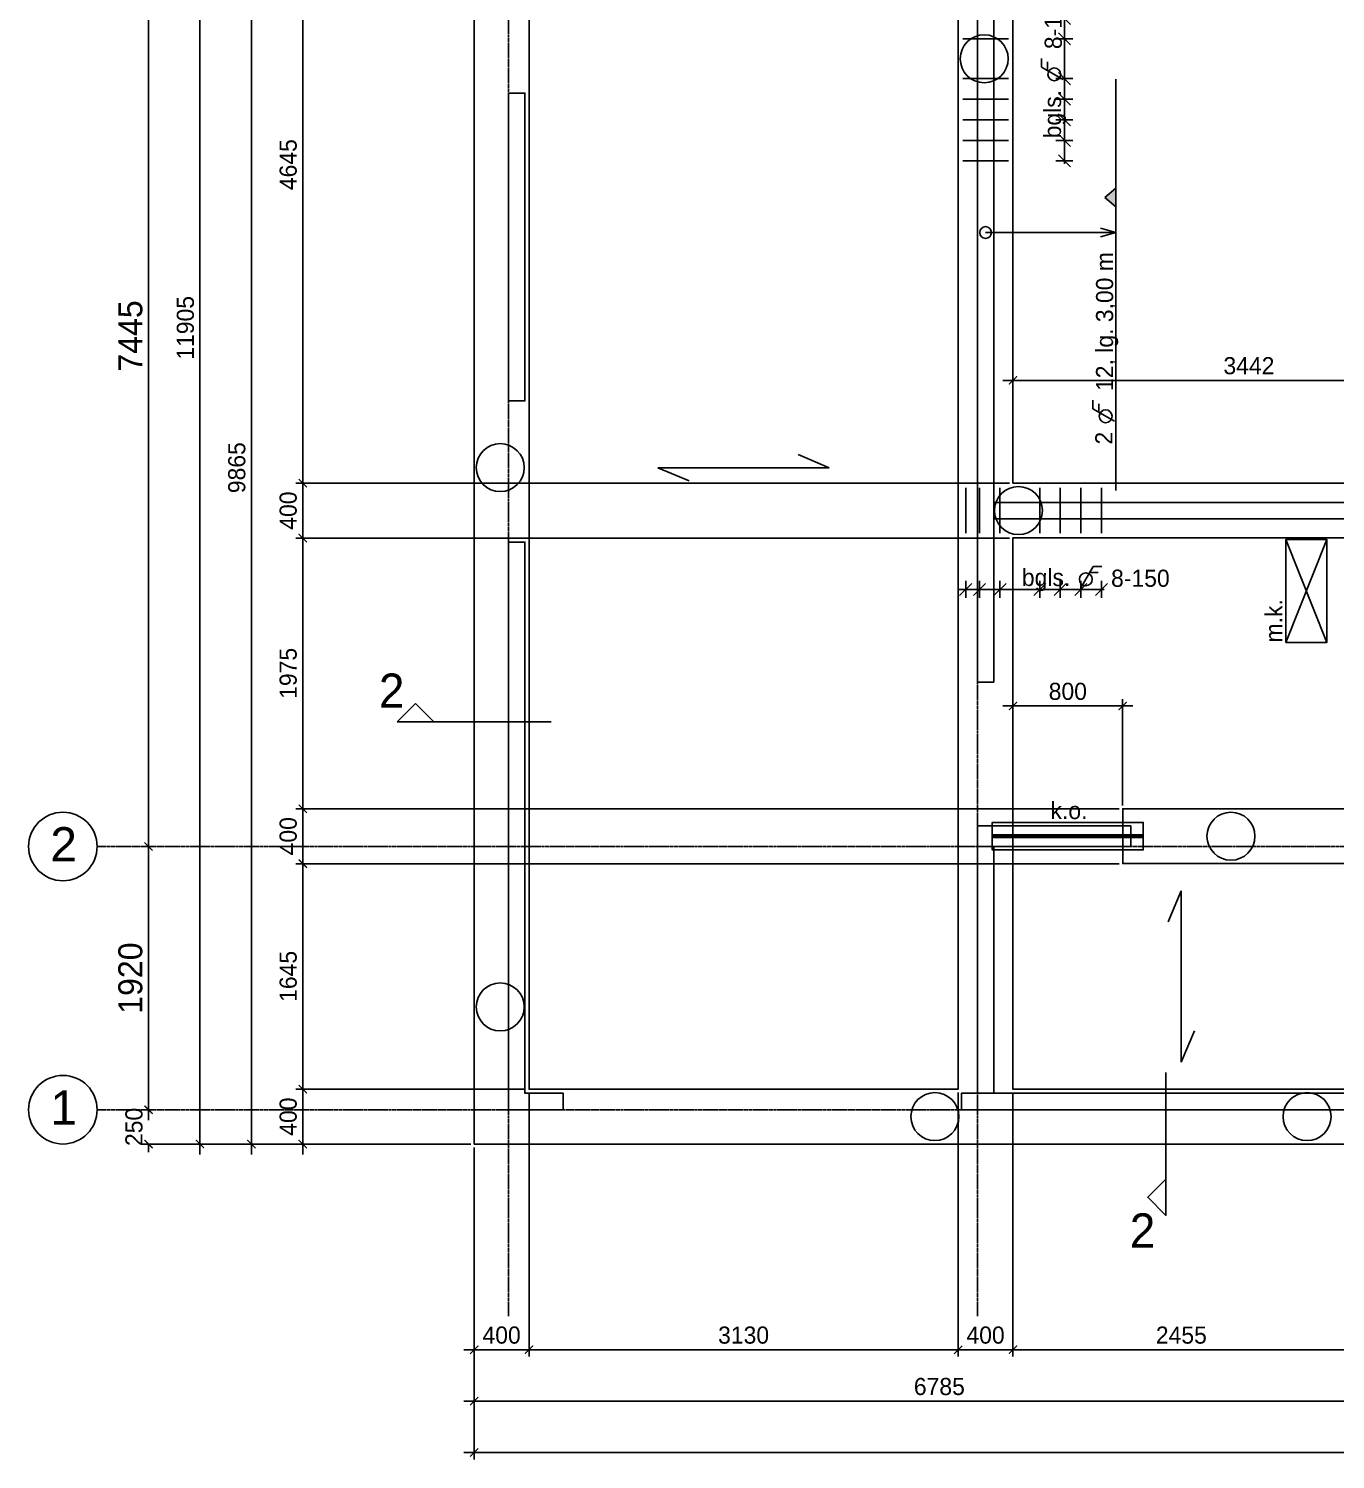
# Model space of a CAD drawing. Header units: millimetres. Extents: x -109306 to 269542, y -22401 to 197206.
# Drawn here: x -59306 to -49774, y 29791 to 40226 of the extents above; entities that cross this region are included whole.
import ezdxf
from ezdxf.enums import TextEntityAlignment as Align

# ---------------------------------------------------------------- set-up
doc = ezdxf.new("R2010")
doc.units = ezdxf.units.MM
doc.linetypes.add('CENTER', pattern=[36, 24, -3, 6, -3])
for name, color, linetype in [('13', 7, 'Continuous'), ('25', 2, 'Continuous'), ('50', 4, 'Continuous'), ('BETON - 25', 2, 'Continuous'), ('DIMENSION', 1, 'Continuous'), ('dun', 252, 'Continuous'), ('STAAL-13', 7, 'Continuous'), ('STRAMIEN', 11, 'CENTER'), ('T25', 2, 'Continuous'), ('T50', 4, 'Continuous'), ('WAPENING - 25', 2, 'Continuous'), ('WAPENING - 50', 4, 'Continuous'), ('WAPENING - tekst', 2, 'Continuous'), ('WAPENING-aanwijs', 1, 'Continuous'), ('WAPENING-tekst', 2, 'Continuous')]:
    doc.layers.add(name, color=color, linetype=linetype)
doc.layers.add('HULPLIJNEN', color=220, linetype='Continuous', plot=False)
doc.styles.get("Standard").update_dxf_attribs({"font": ''})
doc.styles.add('STRAMIEN', font='arial.ttf')
doc.styles.get('Standard').set_extended_font_data('Century Gothic')
doc.dimstyles.new('1-50', dxfattribs={"dimscale": 50, "dimtxt": 2.5, "dimasz": 1.2, "dimexe": 1, "dimexo": 0, "dimgap": 0.8, "dimtad": 1, "dimdec": 0, "dimzin": 12, "dimdsep": 46, "dimtxsty": 'Standard', "dimblk1": 'ARCHTICK', "dimblk2": 'ARCHTICK', "dimsah": 1, "dimcen": 0.09, "dimdle": 1.5, "dimclrd": 256, "dimclre": 254, "dimclrt": 2, "dimadec": 0, "dimazin": 0, "dimtfac": 1, "dimtdec": 0, "dimtix": 1, "dimtofl": 0, "dimtmove": 2, "dimatfit": 3, "dimldrblk": 'ARCHTICK', "dimfxl": 1, "dimtolj": 1, "dimtzin": 0, "dimarcsym": 0})
doc.dimstyles.new('1-50 stramien', dxfattribs={"dimscale": 50, "dimtxt": 3.5, "dimasz": 1.2, "dimexe": 1, "dimexo": 0, "dimgap": 0.8, "dimtad": 1, "dimdec": 0, "dimzin": 12, "dimdsep": 46, "dimtxsty": 'Standard', "dimblk1": 'ARCHTICK', "dimblk2": 'ARCHTICK', "dimsah": 1, "dimcen": 0.09, "dimdle": 1.5, "dimclrd": 256, "dimclre": 254, "dimclrt": 3, "dimadec": 0, "dimazin": 0, "dimtfac": 1, "dimtdec": 0, "dimtix": 1, "dimtofl": 0, "dimtmove": 2, "dimatfit": 3, "dimldrblk": 'ARCHTICK', "dimfxl": 1, "dimtolj": 1, "dimtzin": 0, "dimarcsym": 0})

# ---------------------------------------------------------------- blocks, each defined once
blk = doc.blocks.new('STRAMIEN')
at = {"layer": '25'}
blk.add_circle((0, 6), 6, dxfattribs=at)
at = {"layer": 'T50', "style": 'STRAMIEN'}
blk.add_attdef('TAG01', text='', height=5, dxfattribs=at).set_placement((0, 6), align=Align.MIDDLE_CENTER)
blk = doc.blocks.new('_ARCHTICK')
at = {"color": 0, "linetype": 'ByBlock', "const_width": 0.15}
blk.add_lwpolyline([(-0.5, -0.5), (0.5, 0.5)], dxfattribs=at)
blk = doc.blocks.new('*D25')
at = {"layer": 'Defpoints', "color": 0, "transparency": 16777216}
for p in [(-2625, 1925), (-2575, 1925), (-2575, 5)]:
    blk.add_point(p, dxfattribs=at)
at = {"layer": 'DIMENSION', "lineweight": -2, "transparency": 16777216}
blk.add_line((-2625, -70), (-2625, 2000), dxfattribs=at)
at = {"layer": 'DIMENSION', "color": 254, "lineweight": -2, "transparency": 16777216}
for p, q in [((-2575, 1925), (-2675, 1925)), ((-2575, 5), (-2675, 5))]:
    blk.add_line(p, q, dxfattribs=at)
at = {"layer": 'DIMENSION', "lineweight": -2, "transparency": 16777216, "xscale": 59.99999999999995, "yscale": 59.99999999999995, "zscale": 59.99999999999995}
for p, rotation in [((-2625, 1925), 90), ((-2625, 5), 270)]:
    blk.add_blockref('_ARCHTICK', p, dxfattribs=dict(at, rotation=rotation))
at = {"layer": 'DIMENSION', "color": 3, "transparency": 16777216, "insert": (-2757, 965), "char_height": 175, "attachment_point": 5, "rotation": 90}
blk.add_mtext('\\A1;1920', dxfattribs=at)
blk = doc.blocks.new('*D26')
at = {"layer": 'Defpoints', "color": 0, "transparency": 16777216}
for p in [(-2575, 9370), (-2625, 1925), (-2575, 1925)]:
    blk.add_point(p, dxfattribs=at)
at = {"layer": 'DIMENSION', "lineweight": -2, "transparency": 16777216}
blk.add_line((-2625, 9445), (-2625, 1850), dxfattribs=at)
at = {"layer": 'DIMENSION', "color": 254, "lineweight": -2, "transparency": 16777216}
for p, q in [((-2575, 9370), (-2675, 9370)), ((-2575, 1925), (-2675, 1925))]:
    blk.add_line(p, q, dxfattribs=at)
at = {"layer": 'DIMENSION', "lineweight": -2, "transparency": 16777216, "xscale": 59.99999999999995, "yscale": 59.99999999999995, "zscale": 59.99999999999995}
for p, rotation in [((-2625, 9370), 90), ((-2625, 1925), 270)]:
    blk.add_blockref('_ARCHTICK', p, dxfattribs=dict(at, rotation=rotation))
at = {"layer": 'DIMENSION', "color": 3, "transparency": 16777216, "insert": (-2757, 5648), "char_height": 175, "attachment_point": 5, "rotation": 90}
blk.add_mtext('\\A1;7445', dxfattribs=at)
blk = doc.blocks.new('*D67')
at = {"layer": 'Defpoints', "color": 0, "transparency": 16777216}
for p in [(-58056, 43996), (-47102, 43996), (-56056, 32091)]:
    blk.add_point(p, dxfattribs=at)
at = {"layer": 'DIMENSION', "lineweight": -2, "transparency": 16777216}
blk.add_line((-58056, 32016), (-58056, 44071), dxfattribs=at)
at = {"layer": 'DIMENSION', "color": 254, "lineweight": -2, "transparency": 16777216}
for p, q in [((-47127, 43996), (-58106, 43996)), ((-56081, 32091), (-58106, 32091))]:
    blk.add_line(p, q, dxfattribs=at)
at = {"layer": 'DIMENSION', "lineweight": -2, "transparency": 16777216, "xscale": 59.99999999999995, "yscale": 59.99999999999995, "zscale": 59.99999999999995}
for p, rotation in [((-58056, 43996), 90), ((-58056, 32091), 270)]:
    blk.add_blockref('_ARCHTICK', p, dxfattribs=dict(at, rotation=rotation))
at = {"layer": 'DIMENSION', "color": 2, "transparency": 16777216, "insert": (-58162, 38044), "char_height": 125, "attachment_point": 5, "rotation": 90}
blk.add_mtext('\\A1;11905', dxfattribs=at)
blk = doc.blocks.new('*D69')
at = {"layer": 'Defpoints', "color": 0, "transparency": 16777216}
for p in [(-58431, 32341), (-58431, 32091), (-58056, 32091)]:
    blk.add_point(p, dxfattribs=at)
at = {"layer": 'DIMENSION', "lineweight": -2, "transparency": 16777216}
for p, q in [((-58431, 32341), (-58431, 32401)), ((-58431, 32091), (-58431, 32031))]:
    blk.add_line(p, q, dxfattribs=at)
at = {"layer": 'DIMENSION', "color": 254, "lineweight": -2, "transparency": 16777216}
for p, q in [((-58406, 32341), (-58381, 32341)), ((-58081, 32091), (-58481, 32091))]:
    blk.add_line(p, q, dxfattribs=at)
at = {"layer": 'DIMENSION', "lineweight": -2, "transparency": 16777216, "xscale": 59.99999999999995, "yscale": 59.99999999999995, "zscale": 59.99999999999995}
for p, rotation in [((-58431, 32341), 270), ((-58431, 32091), 90)]:
    blk.add_blockref('_ARCHTICK', p, dxfattribs=dict(at, rotation=rotation))
at = {"layer": 'DIMENSION', "color": 2, "transparency": 16777216, "insert": (-58537, 32216), "char_height": 125, "attachment_point": 5, "rotation": 90}
blk.add_mtext('\\A1;250', dxfattribs=at)
blk = doc.blocks.new('*D70')
at = {"layer": 'Defpoints', "color": 0, "transparency": 16777216}
for p in [(-57681, 41956), (-56056, 41956), (-56056, 32091)]:
    blk.add_point(p, dxfattribs=at)
at = {"layer": 'DIMENSION', "color": 254, "lineweight": -2, "transparency": 16777216}
for p, q in [((-56081, 41956), (-57731, 41956)), ((-56081, 32091), (-57731, 32091))]:
    blk.add_line(p, q, dxfattribs=at)
at = {"layer": 'DIMENSION', "lineweight": -2, "transparency": 16777216}
blk.add_line((-57681, 32016), (-57681, 42031), dxfattribs=at)
at = {"layer": 'DIMENSION', "lineweight": -2, "transparency": 16777216, "xscale": 59.99999999999995, "yscale": 59.99999999999995, "zscale": 59.99999999999995}
for p, rotation in [((-57681, 41956), 90), ((-57681, 32091), 270)]:
    blk.add_blockref('_ARCHTICK', p, dxfattribs=dict(at, rotation=rotation))
at = {"layer": 'DIMENSION', "color": 2, "transparency": 16777216, "insert": (-57787, 37024), "char_height": 125, "attachment_point": 5, "rotation": 90}
blk.add_mtext('\\A1;9865', dxfattribs=at)
blk = doc.blocks.new('*D72')
at = {"layer": 'Defpoints', "color": 0, "transparency": 16777216}
for p in [(-57306, 32491), (-55656, 32491), (-56056, 32091)]:
    blk.add_point(p, dxfattribs=at)
at = {"layer": 'DIMENSION', "lineweight": -2, "transparency": 16777216}
blk.add_line((-57306, 32016), (-57306, 32566), dxfattribs=at)
at = {"layer": 'DIMENSION', "color": 254, "lineweight": -2, "transparency": 16777216}
for p, q in [((-55681, 32491), (-57356, 32491)), ((-56081, 32091), (-57356, 32091))]:
    blk.add_line(p, q, dxfattribs=at)
at = {"layer": 'DIMENSION', "lineweight": -2, "transparency": 16777216, "xscale": 59.99999999999995, "yscale": 59.99999999999995, "zscale": 59.99999999999995}
for p, rotation in [((-57306, 32491), 90), ((-57306, 32091), 270)]:
    blk.add_blockref('_ARCHTICK', p, dxfattribs=dict(at, rotation=rotation))
at = {"layer": 'DIMENSION', "color": 2, "transparency": 16777216, "insert": (-57412, 32291), "char_height": 125, "attachment_point": 5, "rotation": 90}
blk.add_mtext('\\A1;400', dxfattribs=at)
blk = doc.blocks.new('*D73')
at = {"layer": 'Defpoints', "color": 0, "transparency": 16777216}
for p in [(-57306, 34136), (-51326, 34136), (-55656, 32491)]:
    blk.add_point(p, dxfattribs=at)
at = {"layer": 'DIMENSION', "color": 254, "lineweight": -2, "transparency": 16777216}
for p, q in [((-51351, 34136), (-57356, 34136)), ((-55681, 32491), (-57356, 32491))]:
    blk.add_line(p, q, dxfattribs=at)
at = {"layer": 'DIMENSION', "lineweight": -2, "transparency": 16777216}
blk.add_line((-57306, 32416), (-57306, 34211), dxfattribs=at)
at = {"layer": 'DIMENSION', "lineweight": -2, "transparency": 16777216, "xscale": 59.99999999999995, "yscale": 59.99999999999995, "zscale": 59.99999999999995}
for p, rotation in [((-57306, 34136), 90), ((-57306, 32491), 270)]:
    blk.add_blockref('_ARCHTICK', p, dxfattribs=dict(at, rotation=rotation))
at = {"layer": 'DIMENSION', "color": 2, "transparency": 16777216, "insert": (-57412, 33314), "char_height": 125, "attachment_point": 5, "rotation": 90}
blk.add_mtext('\\A1;1645', dxfattribs=at)
blk = doc.blocks.new('*D74')
at = {"layer": 'Defpoints', "color": 0, "transparency": 16777216}
for p in [(-57306, 34536), (-51326, 34536), (-51326, 34136)]:
    blk.add_point(p, dxfattribs=at)
at = {"layer": 'DIMENSION', "lineweight": -2, "transparency": 16777216}
blk.add_line((-57306, 34061), (-57306, 34611), dxfattribs=at)
at = {"layer": 'DIMENSION', "color": 254, "lineweight": -2, "transparency": 16777216}
for p, q in [((-51351, 34536), (-57356, 34536)), ((-51351, 34136), (-57356, 34136))]:
    blk.add_line(p, q, dxfattribs=at)
at = {"layer": 'DIMENSION', "lineweight": -2, "transparency": 16777216, "xscale": 59.99999999999995, "yscale": 59.99999999999995, "zscale": 59.99999999999995}
for p, rotation in [((-57306, 34536), 90), ((-57306, 34136), 270)]:
    blk.add_blockref('_ARCHTICK', p, dxfattribs=dict(at, rotation=rotation))
at = {"layer": 'DIMENSION', "color": 2, "transparency": 16777216, "insert": (-57412, 34336), "char_height": 125, "attachment_point": 5, "rotation": 90}
blk.add_mtext('\\A1;400', dxfattribs=at)
blk = doc.blocks.new('*D75')
at = {"layer": 'Defpoints', "color": 0, "transparency": 16777216}
for p in [(-57306, 36511), (-52126, 36511), (-51326, 34536)]:
    blk.add_point(p, dxfattribs=at)
at = {"layer": 'DIMENSION', "lineweight": -2, "transparency": 16777216}
blk.add_line((-57306, 34461), (-57306, 36586), dxfattribs=at)
at = {"layer": 'DIMENSION', "color": 254, "lineweight": -2, "transparency": 16777216}
for p, q in [((-52151, 36511), (-57356, 36511)), ((-51351, 34536), (-57356, 34536))]:
    blk.add_line(p, q, dxfattribs=at)
at = {"layer": 'DIMENSION', "lineweight": -2, "transparency": 16777216, "xscale": 59.99999999999995, "yscale": 59.99999999999995, "zscale": 59.99999999999995}
for p, rotation in [((-57306, 36511), 90), ((-57306, 34536), 270)]:
    blk.add_blockref('_ARCHTICK', p, dxfattribs=dict(at, rotation=rotation))
at = {"layer": 'DIMENSION', "color": 2, "transparency": 16777216, "insert": (-57412, 35524), "char_height": 125, "attachment_point": 5, "rotation": 90}
blk.add_mtext('\\A1;1975', dxfattribs=at)
blk = doc.blocks.new('*D76')
at = {"layer": 'Defpoints', "color": 0, "transparency": 16777216}
for p in [(-57306, 36911), (-52126, 36911), (-52126, 36511)]:
    blk.add_point(p, dxfattribs=at)
at = {"layer": 'DIMENSION', "lineweight": -2, "transparency": 16777216}
blk.add_line((-57306, 36436), (-57306, 36986), dxfattribs=at)
at = {"layer": 'DIMENSION', "color": 254, "lineweight": -2, "transparency": 16777216}
for p, q in [((-52151, 36911), (-57356, 36911)), ((-52151, 36511), (-57356, 36511))]:
    blk.add_line(p, q, dxfattribs=at)
at = {"layer": 'DIMENSION', "lineweight": -2, "transparency": 16777216, "xscale": 59.99999999999995, "yscale": 59.99999999999995, "zscale": 59.99999999999995}
for p, rotation in [((-57306, 36911), 90), ((-57306, 36511), 270)]:
    blk.add_blockref('_ARCHTICK', p, dxfattribs=dict(at, rotation=rotation))
at = {"layer": 'DIMENSION', "color": 2, "transparency": 16777216, "insert": (-57412, 36711), "char_height": 125, "attachment_point": 5, "rotation": 90}
blk.add_mtext('\\A1;400', dxfattribs=at)
blk = doc.blocks.new('*D77')
at = {"layer": 'Defpoints', "color": 0, "transparency": 16777216}
for p in [(-57306, 41556), (-55656, 41556), (-52126, 36911)]:
    blk.add_point(p, dxfattribs=at)
at = {"layer": 'DIMENSION', "color": 254, "lineweight": -2, "transparency": 16777216}
for p, q in [((-55681, 41556), (-57356, 41556)), ((-52151, 36911), (-57356, 36911))]:
    blk.add_line(p, q, dxfattribs=at)
at = {"layer": 'DIMENSION', "lineweight": -2, "transparency": 16777216}
blk.add_line((-57306, 36836), (-57306, 41631), dxfattribs=at)
at = {"layer": 'DIMENSION', "lineweight": -2, "transparency": 16777216, "xscale": 59.99999999999995, "yscale": 59.99999999999995, "zscale": 59.99999999999995}
for p, rotation in [((-57306, 41556), 90), ((-57306, 36911), 270)]:
    blk.add_blockref('_ARCHTICK', p, dxfattribs=dict(at, rotation=rotation))
at = {"layer": 'DIMENSION', "color": 2, "transparency": 16777216, "insert": (-57412, 39234), "char_height": 125, "attachment_point": 5, "rotation": 90}
blk.add_mtext('\\A1;4645', dxfattribs=at)
blk = doc.blocks.new('*D92')
at = {"layer": 'Defpoints', "color": 0, "transparency": 16777216}
for p in [(-39766, 34011), (-56056, 32091), (-39766, 29841)]:
    blk.add_point(p, dxfattribs=at)
at = {"layer": 'DIMENSION', "color": 254, "lineweight": -2, "transparency": 16777216}
for p, q in [((-39766, 33986), (-39766, 29791)), ((-56056, 32066), (-56056, 29791))]:
    blk.add_line(p, q, dxfattribs=at)
at = {"layer": 'DIMENSION', "lineweight": -2, "transparency": 16777216}
blk.add_line((-56131, 29841), (-39691, 29841), dxfattribs=at)
at = {"layer": 'DIMENSION', "lineweight": -2, "transparency": 16777216, "xscale": 59.99999999999995, "yscale": 59.99999999999995, "zscale": 59.99999999999995, "rotation": 180}
blk.add_blockref('_ARCHTICK', (-56056, 29841), dxfattribs=at)
at = {"layer": 'DIMENSION', "lineweight": -2, "transparency": 16777216, "xscale": 59.99999999999995, "yscale": 59.99999999999995, "zscale": 59.99999999999995}
blk.add_blockref('_ARCHTICK', (-39766, 29841), dxfattribs=at)
at = {"layer": 'DIMENSION', "color": 2, "transparency": 16777216, "insert": (-47911, 29947), "char_height": 125, "attachment_point": 5}
blk.add_mtext('\\A1;16290', dxfattribs=at)
blk = doc.blocks.new('*D93')
at = {"layer": 'Defpoints', "color": 0, "transparency": 16777216}
for p in [(-56056, 32091), (-49271, 32091), (-49271, 30216)]:
    blk.add_point(p, dxfattribs=at)
at = {"layer": 'DIMENSION', "color": 254, "lineweight": -2, "transparency": 16777216}
for p, q in [((-56056, 32066), (-56056, 30166)), ((-49271, 32066), (-49271, 30166))]:
    blk.add_line(p, q, dxfattribs=at)
at = {"layer": 'DIMENSION', "lineweight": -2, "transparency": 16777216}
blk.add_line((-56131, 30216), (-49196, 30216), dxfattribs=at)
at = {"layer": 'DIMENSION', "lineweight": -2, "transparency": 16777216, "xscale": 59.99999999999995, "yscale": 59.99999999999995, "zscale": 59.99999999999995, "rotation": 180}
blk.add_blockref('_ARCHTICK', (-56056, 30216), dxfattribs=at)
at = {"layer": 'DIMENSION', "lineweight": -2, "transparency": 16777216, "xscale": 59.99999999999995, "yscale": 59.99999999999995, "zscale": 59.99999999999995}
blk.add_blockref('_ARCHTICK', (-49271, 30216), dxfattribs=at)
at = {"layer": 'DIMENSION', "color": 2, "transparency": 16777216, "insert": (-52663, 30322), "char_height": 125, "attachment_point": 5}
blk.add_mtext('\\A1;6785', dxfattribs=at)
blk = doc.blocks.new('*D95')
at = {"layer": 'Defpoints', "color": 0, "transparency": 16777216}
for p in [(-55656, 32491), (-56056, 32091), (-55656, 30591)]:
    blk.add_point(p, dxfattribs=at)
at = {"layer": 'DIMENSION', "color": 254, "lineweight": -2, "transparency": 16777216}
for p, q in [((-55656, 32466), (-55656, 30541)), ((-56056, 32066), (-56056, 30541))]:
    blk.add_line(p, q, dxfattribs=at)
at = {"layer": 'DIMENSION', "lineweight": -2, "transparency": 16777216}
blk.add_line((-56131, 30591), (-55581, 30591), dxfattribs=at)
at = {"layer": 'DIMENSION', "lineweight": -2, "transparency": 16777216, "xscale": 59.99999999999995, "yscale": 59.99999999999995, "zscale": 59.99999999999995, "rotation": 180}
blk.add_blockref('_ARCHTICK', (-56056, 30591), dxfattribs=at)
at = {"layer": 'DIMENSION', "lineweight": -2, "transparency": 16777216, "xscale": 59.99999999999995, "yscale": 59.99999999999995, "zscale": 59.99999999999995}
blk.add_blockref('_ARCHTICK', (-55656, 30591), dxfattribs=at)
at = {"layer": 'DIMENSION', "color": 2, "transparency": 16777216, "insert": (-55856, 30697), "char_height": 125, "attachment_point": 5}
blk.add_mtext('\\A1;400', dxfattribs=at)
blk = doc.blocks.new('*D96')
at = {"layer": 'Defpoints', "color": 0, "transparency": 16777216}
for p in [(-55656, 32491), (-52526, 32491), (-52526, 30591)]:
    blk.add_point(p, dxfattribs=at)
at = {"layer": 'DIMENSION', "color": 254, "lineweight": -2, "transparency": 16777216}
for p, q in [((-55656, 32466), (-55656, 30541)), ((-52526, 32466), (-52526, 30541))]:
    blk.add_line(p, q, dxfattribs=at)
at = {"layer": 'DIMENSION', "lineweight": -2, "transparency": 16777216}
blk.add_line((-55731, 30591), (-52451, 30591), dxfattribs=at)
at = {"layer": 'DIMENSION', "lineweight": -2, "transparency": 16777216, "xscale": 59.99999999999995, "yscale": 59.99999999999995, "zscale": 59.99999999999995, "rotation": 180}
blk.add_blockref('_ARCHTICK', (-55656, 30591), dxfattribs=at)
at = {"layer": 'DIMENSION', "lineweight": -2, "transparency": 16777216, "xscale": 59.99999999999995, "yscale": 59.99999999999995, "zscale": 59.99999999999995}
blk.add_blockref('_ARCHTICK', (-52526, 30591), dxfattribs=at)
at = {"layer": 'DIMENSION', "color": 2, "transparency": 16777216, "insert": (-54091, 30697), "char_height": 125, "attachment_point": 5}
blk.add_mtext('\\A1;3130', dxfattribs=at)
blk = doc.blocks.new('*D97')
at = {"layer": 'Defpoints', "color": 0, "transparency": 16777216}
for p in [(-52526, 32491), (-52126, 32491), (-52126, 30591)]:
    blk.add_point(p, dxfattribs=at)
at = {"layer": 'DIMENSION', "color": 254, "lineweight": -2, "transparency": 16777216}
for p, q in [((-52526, 32466), (-52526, 30541)), ((-52126, 32466), (-52126, 30541))]:
    blk.add_line(p, q, dxfattribs=at)
at = {"layer": 'DIMENSION', "lineweight": -2, "transparency": 16777216}
blk.add_line((-52601, 30591), (-52051, 30591), dxfattribs=at)
at = {"layer": 'DIMENSION', "lineweight": -2, "transparency": 16777216, "xscale": 59.99999999999995, "yscale": 59.99999999999995, "zscale": 59.99999999999995, "rotation": 180}
blk.add_blockref('_ARCHTICK', (-52526, 30591), dxfattribs=at)
at = {"layer": 'DIMENSION', "lineweight": -2, "transparency": 16777216, "xscale": 59.99999999999995, "yscale": 59.99999999999995, "zscale": 59.99999999999995}
blk.add_blockref('_ARCHTICK', (-52126, 30591), dxfattribs=at)
at = {"layer": 'DIMENSION', "color": 2, "transparency": 16777216, "insert": (-52326, 30697), "char_height": 125, "attachment_point": 5}
blk.add_mtext('\\A1;400', dxfattribs=at)
blk = doc.blocks.new('*D98')
at = {"layer": 'Defpoints', "color": 0, "transparency": 16777216}
for p in [(-52126, 32491), (-49671, 32491), (-49671, 30591)]:
    blk.add_point(p, dxfattribs=at)
at = {"layer": 'DIMENSION', "color": 254, "lineweight": -2, "transparency": 16777216}
for p, q in [((-52126, 32466), (-52126, 30541)), ((-49671, 32466), (-49671, 30541))]:
    blk.add_line(p, q, dxfattribs=at)
at = {"layer": 'DIMENSION', "lineweight": -2, "transparency": 16777216}
blk.add_line((-52201, 30591), (-49596, 30591), dxfattribs=at)
at = {"layer": 'DIMENSION', "lineweight": -2, "transparency": 16777216, "xscale": 59.99999999999995, "yscale": 59.99999999999995, "zscale": 59.99999999999995, "rotation": 180}
blk.add_blockref('_ARCHTICK', (-52126, 30591), dxfattribs=at)
at = {"layer": 'DIMENSION', "lineweight": -2, "transparency": 16777216, "xscale": 59.99999999999995, "yscale": 59.99999999999995, "zscale": 59.99999999999995}
blk.add_blockref('_ARCHTICK', (-49671, 30591), dxfattribs=at)
at = {"layer": 'DIMENSION', "color": 2, "transparency": 16777216, "insert": (-50898, 30697), "char_height": 125, "attachment_point": 5}
blk.add_mtext('\\A1;2455', dxfattribs=at)
blk = doc.blocks.new('*D112')
at = {"layer": 'Defpoints', "color": 0, "transparency": 16777216}
for p in [(-52126, 37661), (-48684, 37661), (-48684, 36911)]:
    blk.add_point(p, dxfattribs=at)
at = {"layer": 'DIMENSION', "color": 254, "lineweight": -2, "transparency": 16777216}
for p, q in [((-52126, 37686), (-52126, 37711)), ((-48684, 36936), (-48684, 37711))]:
    blk.add_line(p, q, dxfattribs=at)
at = {"layer": 'DIMENSION', "lineweight": -2, "transparency": 16777216}
blk.add_line((-52201, 37661), (-48609, 37661), dxfattribs=at)
at = {"layer": 'DIMENSION', "lineweight": -2, "transparency": 16777216, "xscale": 59.99999999999995, "yscale": 59.99999999999995, "zscale": 59.99999999999995, "rotation": 180}
blk.add_blockref('_ARCHTICK', (-52126, 37661), dxfattribs=at)
at = {"layer": 'DIMENSION', "lineweight": -2, "transparency": 16777216, "xscale": 59.99999999999995, "yscale": 59.99999999999995, "zscale": 59.99999999999995}
blk.add_blockref('_ARCHTICK', (-48684, 37661), dxfattribs=at)
at = {"layer": 'DIMENSION', "color": 2, "transparency": 16777216, "insert": (-50405, 37767), "char_height": 125, "attachment_point": 5}
blk.add_mtext('\\A1;3442', dxfattribs=at)
blk = doc.blocks.new('*D115')
at = {"layer": 'Defpoints', "color": 0, "transparency": 16777216}
for p in [(-52126, 35286), (-51326, 35286), (-51326, 34536)]:
    blk.add_point(p, dxfattribs=at)
at = {"layer": 'DIMENSION', "lineweight": -2, "transparency": 16777216}
blk.add_line((-52201, 35286), (-51251, 35286), dxfattribs=at)
at = {"layer": 'DIMENSION', "color": 254, "lineweight": -2, "transparency": 16777216}
for p, q in [((-52126, 35311), (-52126, 35336)), ((-51326, 34561), (-51326, 35336))]:
    blk.add_line(p, q, dxfattribs=at)
at = {"layer": 'DIMENSION', "lineweight": -2, "transparency": 16777216, "xscale": 59.99999999999995, "yscale": 59.99999999999995, "zscale": 59.99999999999995, "rotation": 180}
blk.add_blockref('_ARCHTICK', (-52126, 35286), dxfattribs=at)
at = {"layer": 'DIMENSION', "lineweight": -2, "transparency": 16777216, "xscale": 59.99999999999995, "yscale": 59.99999999999995, "zscale": 59.99999999999995}
blk.add_blockref('_ARCHTICK', (-51326, 35286), dxfattribs=at)
at = {"layer": 'DIMENSION', "color": 2, "transparency": 16777216, "insert": (-51726, 35392), "char_height": 125, "attachment_point": 5}
blk.add_mtext('\\A1;800', dxfattribs=at)
blk = doc.blocks.new('A$C78A526F8')
at = {"layer": '13'}
for p, q in [((0, 0), (1250, 0)), ((228, -96), (0, 0)), ((1250, 0), (1022, 96))]:
    blk.add_line(p, q, dxfattribs=at)
blk = doc.blocks.new('*D117')
at = {"layer": 'Defpoints', "color": 0, "transparency": 16777216}
for p in [(-55656, 45581), (-44829, 41556), (-55656, 32491)]:
    blk.add_point(p, dxfattribs=at)
at = {"layer": 'DIMENSION', "color": 254, "lineweight": -2, "transparency": 16777216}
for p, q in [((-55656, 32516), (-55656, 45631)), ((-44829, 41581), (-44829, 45631))]:
    blk.add_line(p, q, dxfattribs=at)
at = {"layer": 'DIMENSION', "lineweight": -2, "transparency": 16777216}
blk.add_line((-44754, 45581), (-55731, 45581), dxfattribs=at)
at = {"layer": 'DIMENSION', "lineweight": -2, "transparency": 16777216, "xscale": 59.99999999999995, "yscale": 59.99999999999995, "zscale": 59.99999999999995, "rotation": 180}
blk.add_blockref('_ARCHTICK', (-55656, 45581), dxfattribs=at)
at = {"layer": 'DIMENSION', "lineweight": -2, "transparency": 16777216, "xscale": 59.99999999999995, "yscale": 59.99999999999995, "zscale": 59.99999999999995}
blk.add_blockref('_ARCHTICK', (-44829, 45581), dxfattribs=at)
at = {"layer": 'DIMENSION', "color": 2, "transparency": 16777216, "insert": (-50242, 45687), "char_height": 125, "attachment_point": 5}
blk.add_mtext('\\A1;10827', dxfattribs=at)
blk = doc.blocks.new('A$C26FE4BE7')
at = {"layer": '13'}
blk.add_lwpolyline([(-150, -375), (150, -375), (150, 375), (-150, 375)], close=True, dxfattribs=at)
for points in [[(-150, 375), (150, -375)], [(-150, -375), (150, 375)]]:
    blk.add_lwpolyline(points, dxfattribs=at)
at = {"layer": 'T25'}
blk.add_text('m.k.', height=125, rotation=90, dxfattribs=at).set_placement((-175, -375))
blk = doc.blocks.new('A$C53A96684')
at = {"layer": 'STAAL-13'}
for points in [[(0, -773), (0, -950), (-100, -950), (-100, 150), (-100, 151), (0, 151), (0, -950), (-10, -950), (-10, 151)], [(0, -773), (0, -950), (100, -950), (100, 150), (100, 151), (0, 151), (0, -950), (10, -950), (10, 151)]]:
    blk.add_lwpolyline(points, dxfattribs=at)
at = {"layer": 'T25'}
blk.add_text('k.o.', height=125, rotation=90, dxfattribs=at).set_placement((-125, -525))
blk = doc.blocks.new('waptekst')
for p, q in [((-0.59, -1.02), (0.86, 1.48)), ((0.45, 0.78), (1.45, 0.78)), ((0.86, 1.48), (1.86, 1.48))]:
    blk.add_line(p, q)
blk.add_circle((0, 0), 0.75)
blk.add_attdef('AANTAL', text='', height=2).set_placement((-1.81, -0.79), align=Align.RIGHT)
blk.add_attdef('DIAM', (2.95, -0.88), '', height=2)
blk = doc.blocks.new('A$C35A04FC3')
at = {"layer": 'WAPENING - 25'}
blk.add_hatch(color=256, dxfattribs=at).paths.add_polyline_path([(-68, 0), (68, 0), (0, -80)])
for p, q in [((0, -80), (-68, 0)), ((-68, 0), (68, 0)), ((68, 0), (0, -80))]:
    blk.add_line(p, q, dxfattribs=at)
blk = doc.blocks.new('A$C49C55786')
at = {"layer": 'WAPENING-aanwijs'}
for q in [(111, 32), (111, -32)]:
    blk.add_line((0, 0), q, dxfattribs=at)
blk = doc.blocks.new('A$C01904BBB')
at = {"layer": 'WAPENING - 25'}
for points in [[(-166, 695), (166, 695)], [(-166, 595), (166, 595)], [(-166, 445), (166, 445)], [(-166, 295), (166, 295)], [(-166, 145), (166, 145)], [(-166, -145), (166, -145)], [(-166, -295), (166, -295)], [(-166, -445), (166, -445)], [(-166, -595), (166, -595)], [(-166, -745), (166, -745)]]:
    blk.add_lwpolyline(points, dxfattribs=at)
at = {"layer": 'WAPENING-aanwijs'}
for p, q in [((619, 651), (531, 739)), ((637, 695), (512, 695)), ((619, 551), (531, 639)), ((575, -765), (575, 715)), ((637, 595), (512, 595)), ((637, 445), (512, 445)), ((619, 401), (531, 489)), ((619, 251), (531, 339)), ((637, 295), (512, 295)), ((637, 145), (512, 145)), ((619, 101), (531, 189)), ((619, -189), (531, -101)), ((637, -145), (512, -145)), ((637, -295), (512, -295)), ((619, -339), (531, -251)), ((619, -489), (531, -401)), ((637, -445), (512, -445)), ((637, -595), (512, -595)), ((619, -639), (531, -551)), ((619, -789), (531, -701)), ((637, -745), (512, -745))]:
    blk.add_line(p, q, dxfattribs=at)
at = {"layer": 'WAPENING-tekst', "xscale": 62.50000000000006, "yscale": 62.50000000000006, "zscale": 62.50000000000006, "rotation": 89.99953568246515}
blk.add_blockref('waptekst', (501, -114), dxfattribs=at).add_auto_attribs({'AANTAL': 'bgls.', 'DIAM': '8-150'})
blk = doc.blocks.new('A$C38E20CDE')
at = {"layer": '50'}
for p, q in [((-561, 0), (561, 0)), ((295, 0), (428, -133)), ((561, 0), (428, -133))]:
    blk.add_line(p, q, dxfattribs=at)
blk = doc.blocks.new('A$C5E106D68')
at = {"layer": 'WAPENING - 25'}
for points in [[(-395, 166), (-395, -166)], [(-295, 166), (-295, -166)], [(-145, 166), (-145, -166)], [(145, 166), (145, -166)], [(295, 166), (295, -166)], [(445, 166), (445, -166)], [(595, 166), (595, -166)]]:
    blk.add_lwpolyline(points, dxfattribs=at)
at = {"layer": 'WAPENING-aanwijs'}
for p, q in [((-395, -637), (-395, -512)), ((-295, -637), (-295, -512)), ((-145, -637), (-145, -512)), ((145, -637), (145, -512)), ((295, -637), (295, -512)), ((445, -637), (445, -512)), ((595, -637), (595, -512)), ((-445, -575), (615, -575)), ((-439, -619), (-351, -531)), ((-339, -619), (-251, -531)), ((-189, -619), (-101, -531)), ((101, -619), (189, -531)), ((251, -619), (339, -531)), ((401, -619), (489, -531)), ((551, -619), (639, -531))]:
    blk.add_line(p, q, dxfattribs=at)
at = {"layer": 'WAPENING-tekst', "xscale": 62.50000000000006, "yscale": 62.50000000000006, "zscale": 62.50000000000006, "rotation": 359.9995356824651}
blk.add_blockref('waptekst', (481, -501), dxfattribs=at).add_auto_attribs({'AANTAL': 'bgls.', 'DIAM': '8-150'})
blk = doc.blocks.new('*U33')
at = {"layer": 'dun'}
blk.add_circle((0, 0), 0.5, dxfattribs=at)
blk = doc.blocks.new('A$C29FD5534')
at = {"color": 3, "xscale": 350, "yscale": 350, "zscale": 350}
for p in [(3480, 7665), (-50, 4683), (3730, 4370), (5280, 1995), (-50, 750), (3120, -50), (5835, -50)]:
    blk.add_blockref('*U33', p, dxfattribs=at)
blk = doc.blocks.new('A$C2E130DC9')
at = {"layer": 'STRAMIEN'}
for points in [[(0, -1500), (0, 14370)], [(3420, -1500), (3420, 14370)], [(-3000, 1925), (17290, 1925)], [(-3000, 5), (17290, 5)]]:
    blk.add_lwpolyline(points, dxfattribs=at)
at = {"layer": 'STRAMIEN', "linetype": 'ByBlock'}
ref = blk.add_blockref('STRAMIEN', (-3250, 1675), dxfattribs=dict(at, xscale=-41.66666666546371, yscale=41.66666666546371, zscale=41.66666666546371))
ref.add_attrib('TAG01', '2', dxfattribs={"layer": '0', "color": 4, "linetype": 'Continuous', "height": 250, "rotation": 0, "style": 'STRAMIEN'}).set_placement((-3244.7, 1815.8), align=Align.CENTER)
ref = blk.add_blockref('STRAMIEN', (-3250, -245), dxfattribs=dict(at, xscale=-41.66666666546371, yscale=41.66666666546371, zscale=41.66666666546371))
ref.add_attrib('TAG01', '1', dxfattribs={"layer": '0', "color": 4, "linetype": 'Continuous', "height": 250, "rotation": 0, "style": 'STRAMIEN'}).set_placement((-3244.7, -104.2), align=Align.CENTER)
at = {"layer": 'DIMENSION'}
for p1, angle, picture, middle in [((-2575, 9370), 270, '*D26', (-2756.9, 5647.5)), ((-2575, 5), 90, '*D25', (-2756.9, 965))]:
    dim = blk.add_linear_dim(base=(-2625, 1925), p1=p1, p2=(-2575, 1925), angle=angle, dimstyle='1-50 stramien', dxfattribs=at)
    dim.commit()
    dim.dimension.update_dxf_attribs({"geometry": picture, "text_midpoint": middle})

msp = doc.modelspace()

# ---------------------------------------------------------------- linework, layer by layer
at = {"layer": '50'}
msp.add_lwpolyline([(-51011, 32611.9), (-51011, 31570.6), (-51143.6, 31703.2), (-51011, 31835.8)], dxfattribs=at)
at = {"layer": 'BETON - 25'}
for p, q in [((-56055.9, 32091.3), (-56055.9, 41956.3)), ((-49271.1, 32091.3), (-56055.9, 32091.3))]:
    msp.add_line(p, q, dxfattribs=at)
for points in [[(-48683.9, 36911.3), (-52125.9, 36911.3), (-52125.9, 40756.3), (-52525.9, 40756.3), (-52525.9, 32491.3), (-55655.9, 32491.3), (-55655.9, 41556.3), (-44828.9, 41556.3)], [(-49671.1, 32491.3), (-52125.9, 32491.3), (-52125.9, 36511.3), (-48683.9, 36511.3)], [(-49271.1, 34536.3), (-51325.9, 34536.3), (-51325.9, 34136.3), (-49671.1, 34136.3)]]:
    msp.add_lwpolyline(points, dxfattribs=at)
at = {"layer": 'HULPLIJNEN'}
for points in [[(-52265.9, 35460.3), (-52385.9, 35460.3), (-52385.9, 40551.3), (-52265.9, 40551.3)], [(-55805.9, 37511.3), (-55685.9, 37511.3), (-55685.9, 39756.1), (-55805.9, 39756.1)], [(-52265.9, 36771.3), (-49165.9, 36771.3), (-49165.9, 36651.3), (-52265.9, 36651.3)], [(-55405.9, 32341.3), (-55805.9, 32341.3), (-55805.9, 36481.3), (-55685.9, 36481.3), (-55685.9, 32461.3), (-55405.9, 32461.3)], [(-49168.9, 34261.3), (-49168.9, 34411.3), (-49641.1, 34411.3), (-49641.1, 32461.3), (-52500.9, 32461.3), (-52500.9, 32341.3), (-49521.1, 32341.3), (-49521.1, 34261.3)], [(-51265.9, 34261.3), (-52385.9, 34261.3), (-52385.9, 34411.3), (-51265.9, 34411.3)], [(-52265.9, 32461.3), (-52385.9, 32461.3), (-52385.9, 34261.3), (-52265.9, 34261.3)]]:
    msp.add_lwpolyline(points, close=True, dxfattribs=at)
at = {"layer": 'WAPENING - 50'}
msp.add_lwpolyline([(-51375.9, 39858.8), (-51375.9, 36858.8)], dxfattribs=at)
at = {"layer": 'WAPENING-aanwijs'}
msp.add_line((-51375.9, 38739.1), (-52325.9, 38739.1), dxfattribs=at)
msp.add_circle((-52325.9, 38739.1), 42.9, dxfattribs=at)

# ---------------------------------------------------------------- block references
at = {"layer": '13'}
msp.add_blockref('A$C78A526F8', (-54715.9, 37023.8), dxfattribs=at)
at = {"layer": '13', "rotation": 90}
msp.add_blockref('A$C78A526F8', (-50898.5, 32688.8), dxfattribs=at)
at = {"layer": '50', "rotation": 180}
msp.add_blockref('A$C38E20CDE', (-56055.9, 35171.3), dxfattribs=at)
at = {"layer": 'DIMENSION', "xscale": -1, "rotation": 270}
msp.add_blockref('A$C35A04FC3', (-51375.9, 38994.6), dxfattribs=at)
at = {"layer": 'DIMENSION'}
msp.add_blockref('A$C26FE4BE7', (-49985.9, 36124.5), dxfattribs=at)
at = {"layer": 'STAAL-13', "rotation": 270}
msp.add_blockref('A$C53A96684', (-51327.2, 34336.3), dxfattribs=at)
at = {"layer": 'WAPENING - tekst'}
msp.add_blockref('A$C2E130DC9', (-55805.9, 32336.3), dxfattribs=at)
at = {"layer": 'WAPENING-aanwijs', "color": 7}
for name, p in [('A$C29FD5534', (-55815.9, 32341.3)), ('A$C5E106D68', (-52075.9, 36711.3))]:
    msp.add_blockref(name, p, dxfattribs=at)
at = {"layer": 'WAPENING-aanwijs'}
msp.add_blockref('A$C01904BBB', (-52325.9, 40006.3), dxfattribs=at)
at = {"layer": 'WAPENING-aanwijs', "extrusion": (0, 0, -1), "zscale": -1}
msp.add_blockref('A$C49C55786', (51375.9, 38739.1), dxfattribs=at)
at = {"layer": 'WAPENING-tekst', "xscale": 62.50000000000463, "yscale": 62.50000000000463, "zscale": 62.50000000000463, "rotation": 90.00010209376555}
msp.add_blockref('waptekst', (-51450.4, 37399.2), dxfattribs=at).add_auto_attribs({'AANTAL': '2', 'DIAM': '12, lg. 3,00 m'})

# ---------------------------------------------------------------- texts
at = {"layer": 'T50'}
for p in [(-56750.7, 35272.7), (-51273.7, 31335.7)]:
    msp.add_text('2', height=250, dxfattribs=at).set_placement(p)

# ---------------------------------------------------------------- dimensions: what is measured, and where the dimension line sits
at = {"layer": 'DIMENSION'}
for base, p1, p2, picture, middle in [((-55655.9, 45581.3), (-44828.9, 41556.3), (-55655.9, 32491.3), '*D117', (-50242.4, 45686.9)), ((-48683.9, 37661.3), (-52125.9, 37661.3), (-48683.9, 36911.3), '*D112', (-50404.9, 37766.9)), ((-51325.9, 35286.3), (-52125.9, 35286.3), (-51325.9, 34536.3), '*D115', (-51725.9, 35391.9)), ((-39765.9, 29841.3), (-56055.9, 32091.3), (-39765.9, 34011.3), '*D92', (-47910.9, 29946.9)), ((-55655.9, 30591.3), (-56055.9, 32091.3), (-55655.9, 32491.3), '*D95', (-55855.9, 30696.9)), ((-52525.9, 30591.3), (-55655.9, 32491.3), (-52525.9, 32491.3), '*D96', (-54090.9, 30696.9)), ((-52125.9, 30591.3), (-52525.9, 32491.3), (-52125.9, 32491.3), '*D97', (-52325.9, 30696.9)), ((-49671.1, 30591.3), (-52125.9, 32491.3), (-49671.1, 32491.3), '*D98', (-50898.5, 30696.9)), ((-49271.1, 30216.3), (-56055.9, 32091.3), (-49271.1, 32091.3), '*D93', (-52663.5, 30321.9))]:
    dim = msp.add_linear_dim(base=base, p1=p1, p2=p2, dimstyle='1-50', override={"dimexo": 0.5}, dxfattribs=at)
    dim.commit()
    dim.dimension.update_dxf_attribs({"geometry": picture, "text_midpoint": middle})
for base, p1, p2, picture, middle in [((-58055.9, 43996.3), (-56055.9, 32091.3), (-47101.9, 43996.3), '*D67', (-58161.6, 38043.8)), ((-57680.9, 41956.3), (-56055.9, 32091.3), (-56055.9, 41956.3), '*D70', (-57786.6, 37023.8)), ((-57305.9, 41556.3), (-52125.9, 36911.3), (-55655.9, 41556.3), '*D77', (-57411.6, 39233.8)), ((-57305.9, 36911.3), (-52125.9, 36511.3), (-52125.9, 36911.3), '*D76', (-57411.6, 36711.3)), ((-57305.9, 36511.3), (-51325.9, 34536.3), (-52125.9, 36511.3), '*D75', (-57411.6, 35523.8)), ((-57305.9, 34536.3), (-51325.9, 34136.3), (-51325.9, 34536.3), '*D74', (-57411.6, 34336.3)), ((-57305.9, 34136.3), (-55655.9, 32491.3), (-51325.9, 34136.3), '*D73', (-57411.6, 33313.8)), ((-57305.9, 32491.3), (-56055.9, 32091.3), (-55655.9, 32491.3), '*D72', (-57411.6, 32291.3)), ((-58430.9, 32091.3), (-58430.9, 32341.3), (-58055.9, 32091.3), '*D69', (-58536.6, 32216.3))]:
    dim = msp.add_linear_dim(base=base, p1=p1, p2=p2, angle=90, dimstyle='1-50', override={"dimexo": 0.5}, dxfattribs=at)
    dim.commit()
    dim.dimension.update_dxf_attribs({"geometry": picture, "text_midpoint": middle})

doc.saveas('drawing.dxf')
